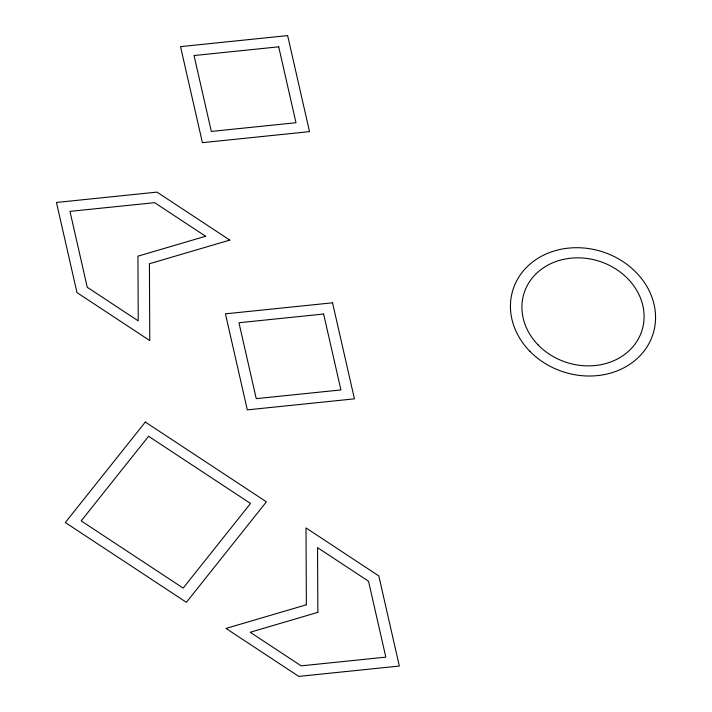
<?xml version="1.0" encoding="UTF-8"?>
<svg xmlns="http://www.w3.org/2000/svg" width="712" height="712" viewBox="0 0 712 712"><rect width="100%" height="100%" fill="white"/><g stroke="black" fill="none" stroke-linecap="round" stroke-linejoin="round"><path stroke-width="1.07" d="M145.328 422.047L65.317 522.528L186.393 602.316L266.395 501.835L145.328 422.047M148.568 436.278L81.195 520.899L183.153 588.085L250.517 503.464L148.568 436.278M205.608 236.259L137.941 256.169L138.235 320.881L87.256 287.283L69.972 211.375L154.629 202.662L205.608 236.259M229.78 240.095L149.422 263.743L149.778 340.576L76.985 292.605L56.453 202.466L156.987 192.115L229.78 240.095M306.365 604.782L226.007 628.429L298.8 676.4L399.343 666.049L378.811 575.91L306.009 527.939L306.365 604.782M317.855 612.347L250.179 632.265L301.158 665.853L385.824 657.14L368.531 581.241L317.552 547.644L317.855 612.347M287.639 35.6L180.528 46.627L202.404 142.658L309.515 131.631L287.639 35.6M278.703 46.823L194.047 55.536L211.339 131.435L295.996 122.722L278.703 46.823M332.548 302.814L225.437 313.832L247.313 409.872L354.425 398.845L332.548 302.814M323.622 314.028L238.956 322.741L256.249 398.649L340.915 389.936L323.622 314.028M529.853 351.283A73.434 63.146 17.6 0 0 652.352 335.984A73.434 63.146 17.6 0 0 566.788 248.319A73.434 63.146 17.6 0 0 529.853 351.283M537.961 344.768A61.846 53.178 17.6 0 0 641.272 332.522A61.846 53.178 17.6 0 0 569.76 258.305A61.846 53.178 17.6 0 0 537.961 344.768"/></g></svg>
